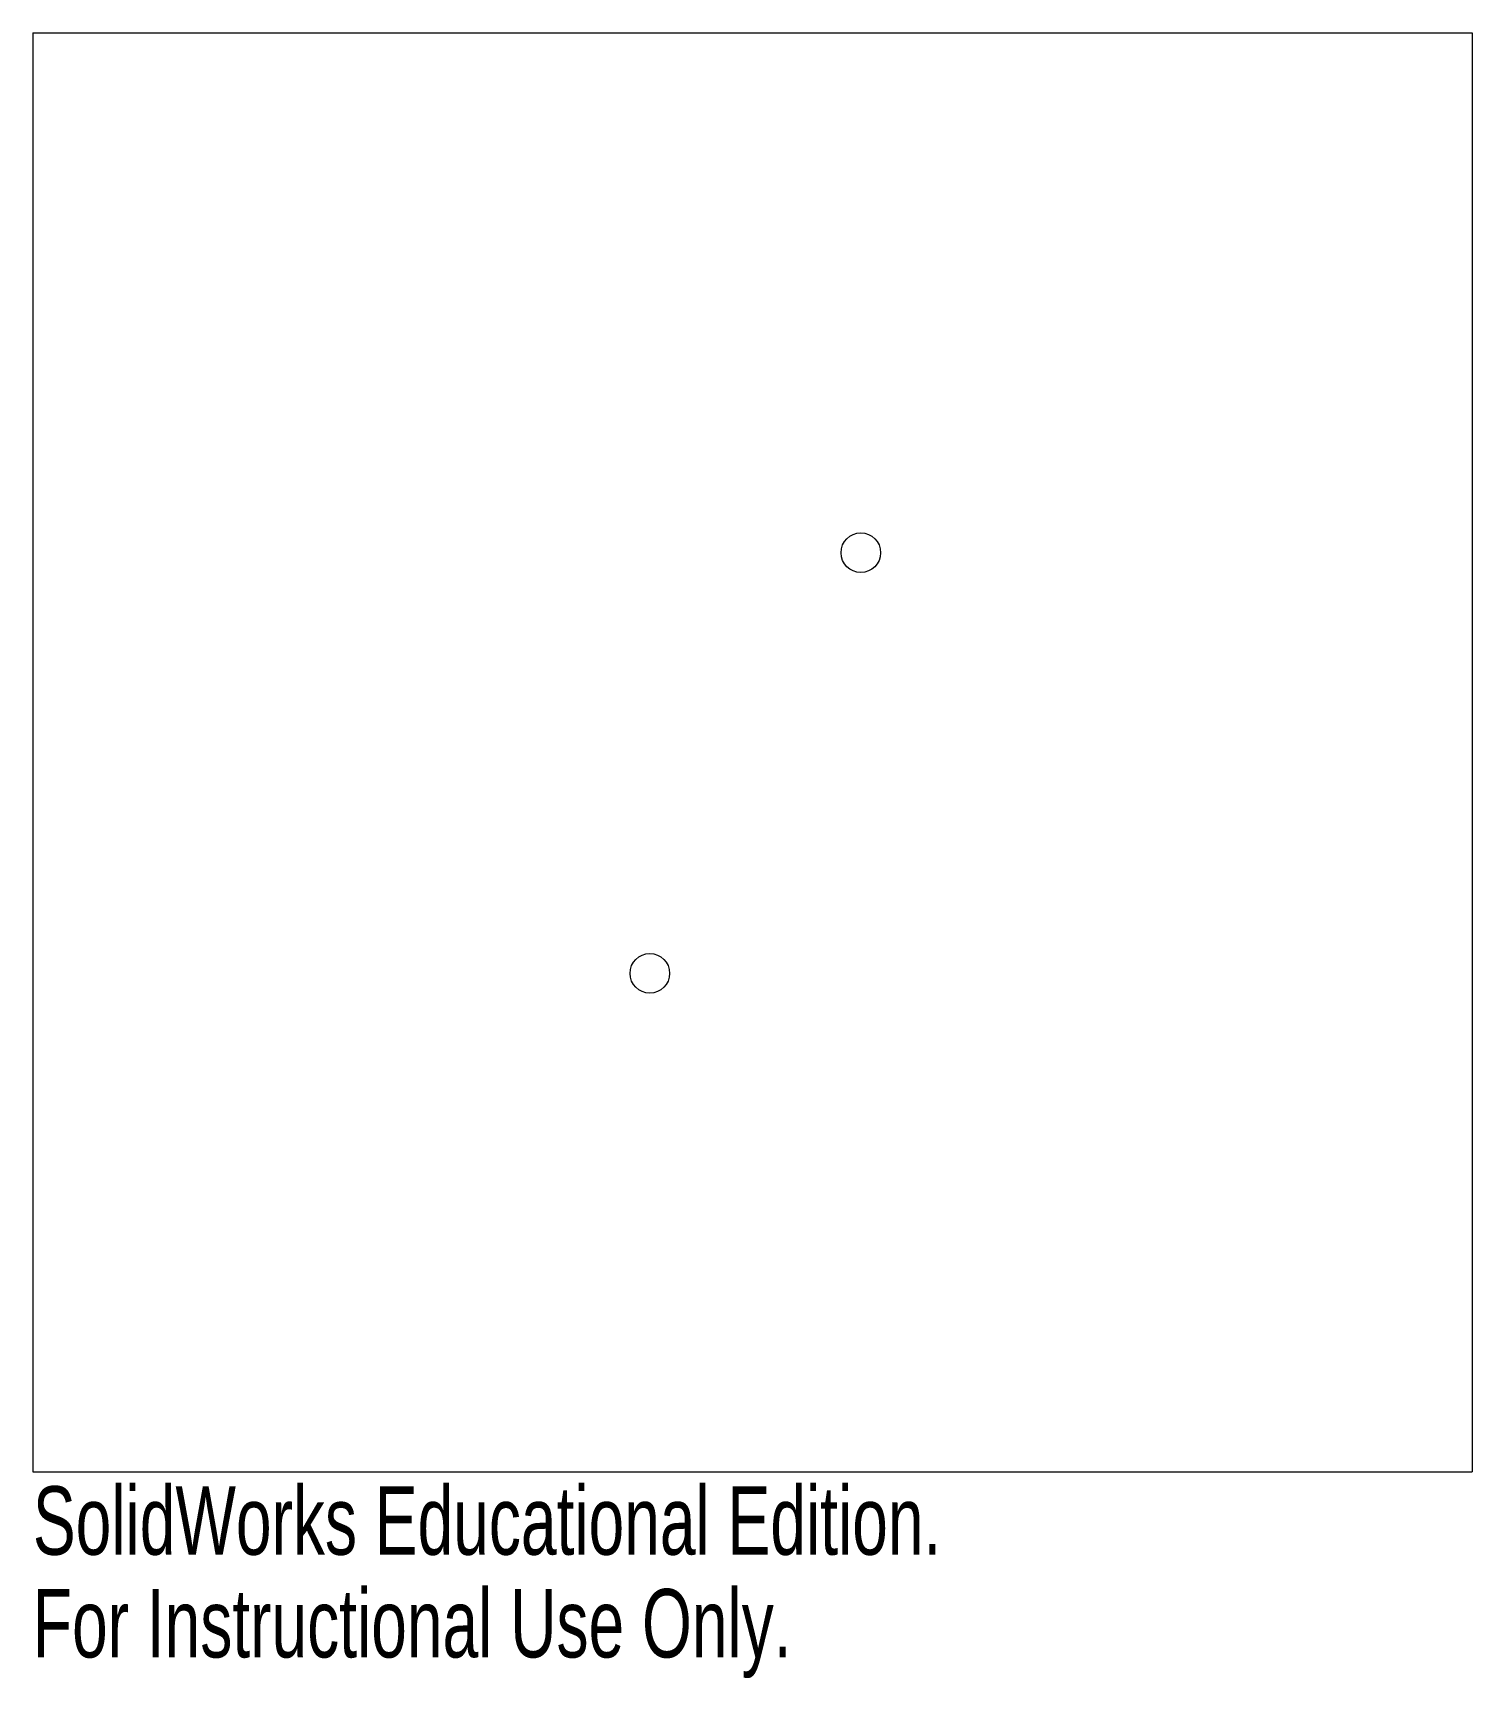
# Model space of a CAD drawing. Header units: inches. Extents: x -2 to 2, y -2.57 to 2.
import ezdxf

# ---------------------------------------------------------------- set-up
doc = ezdxf.new("R2010")
doc.units = ezdxf.units.IN
doc.header["$MEASUREMENT"] = 0
doc.styles.add('SLDTEXTSTYLE0', font='TXT', dxfattribs={"width": 0.7})

msp = doc.modelspace()

# ---------------------------------------------------------------- linework, layer by layer
at = {"color": 7, "linetype": 'Continuous', "lineweight": 15}
for p, q in [((-2, 2), (2, 2)), ((-2, 2), (-2, -2)), ((2, 2), (2, -2)), ((-2, -2), (2, -2))]:
    msp.add_line(p, q, dxfattribs=at)
for centre in [(0.3012, 0.5551), (-0.2854, -0.6142)]:
    msp.add_circle(centre, 0.055, dxfattribs=at)

# ---------------------------------------------------------------- texts
at = {"color": 7, "linetype": 'Continuous', "char_height": 0.1903, "attachment_point": 1, "style": 'SLDTEXTSTYLE0'}
for s, insert in [('SolidWorks Educational Edition.', (-2, -2.0401)), ('For Instructional Use Only.', (-2, -2.3256))]:
    msp.add_mtext(s, dxfattribs=dict(at, insert=insert))

doc.saveas('drawing.dxf')
